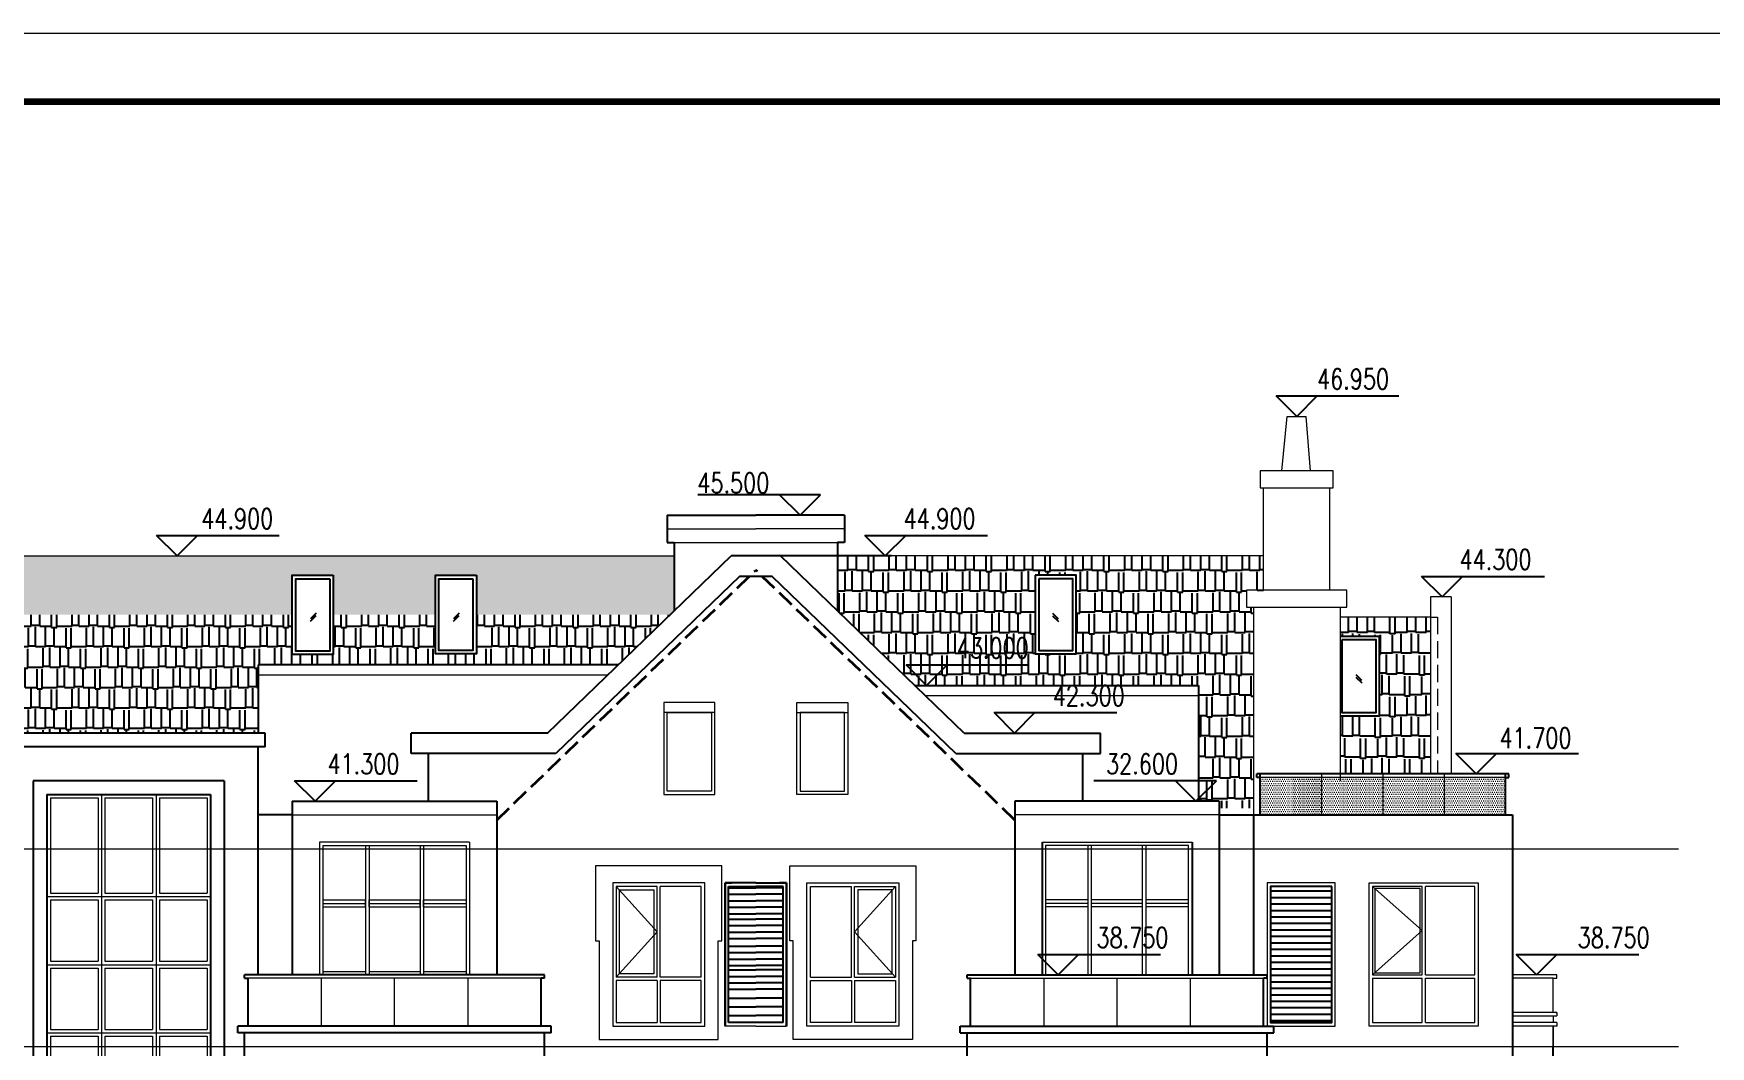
# Model space of a CAD drawing. Extents: x 1332633 to 1595679, y 264824 to 640777.
# Drawn here: x 1369535 to 1394138, y 311830 to 326700 of the extents above; entities that cross this region are included whole.
import ezdxf
from ezdxf.enums import TextEntityAlignment as Align

# ---------------------------------------------------------------- set-up
doc = ezdxf.new("R2010")
doc.units = 0
doc.header["$LTSCALE"] = 1000
doc.header["$MEASUREMENT"] = 0
doc.linetypes.add('DASH', pattern=[0.35, 0.25, -0.1])
doc.linetypes.add('DOTE', pattern=[2.42, 2, -0.2, 0.02, -0.2])
doc.layers.get('0').update_dxf_attribs({"linetype": 'CONTINUOUS'})
for name, color, linetype, lineweight in [('_公共_图框', 4, 'CONTINUOUS', 5), ('DOTE', 1, 'DOTE', 13), ('PUB_TEXT', 7, 'CONTINUOUS', 13), ('WALL', 2, 'CONTINUOUS', 35), ('WINDOW', 4, 'CONTINUOUS', 13), ('木头', 44, 'CONTINUOUS', 13)]:
    doc.layers.add(name, color=color, linetype=linetype, lineweight=lineweight)
for name, color, linetype in [('A-Ground(室外构件)', 31, 'CONTINUOUS'), ('A-Wall(建筑墙)', 255, 'CONTINUOUS'), ('A-WALL_建筑墙_', 255, 'CONTINUOUS'), ('A-WINDOW(建筑门窗)', 4, 'CONTINUOUS'), ('DIM_ELEV', 3, 'CONTINUOUS'), ('hatch', 251, 'CONTINUOUS')]:
    doc.layers.add(name, color=color, linetype=linetype)
doc.styles.add('_TCH_DIM', font='SIMPLEX', dxfattribs={"width": 0.8, "bigfont": 'HZTXT'})
doc.styles.add('图框文字', font='SIMKAI.TTF')
pattern_1 = [(0, (0, 0), (647.7, 304.8), [152.4, -127, 177.8, -76.2, 228.6, -101.6]), (0, (152.4, 12.7), (647.7, 304.8), [127, -482.6, 101.6, -152.4]), (0, (457.2, -19.05), (647.7, 304.8), [76.2, -787.4]), (90, (0, 0), (-215.9, 304.8), [292.1, -927.1]), (90, (152.4, 0), (-215.9, 304.8), [285.75, -933.45]), (90, (279.4, 0), (-215.9, 304.8), [266.7, -952.5]), (90, (457.2, -19.05), (-215.9, 304.8), [292.1, -927.1]), (90, (533.4, -19.05), (-215.9, 304.8), [292.1, -927.1]), (90, (762, 0), (-215.9, 304.8), [279.4, -939.8])]
pattern_2 = [(180, (2738264.6, 0), (-647.7, 304.8), [152.4, -127, 177.8, -76.2, 228.6, -101.6]), (180, (2738112.2, 12.7), (-647.7, 304.8), [127, -482.6, 101.6, -152.4]), (180, (2737807.4, -19.05), (-647.7, 304.8), [76.2, -787.4]), (90, (2738264.58, 0), (215.9, 304.8), [292.1, -927.1]), (90, (2738112.18, 0), (215.9, 304.8), [285.75, -933.45]), (90, (2737985.18, 0), (215.9, 304.8), [266.7, -952.5]), (90, (2737807.38, -19.05), (215.9, 304.8), [292.1, -927.1]), (90, (2737731.18, -19.05), (215.9, 304.8), [292.1, -927.1]), (90, (2737502.58, 0), (215.9, 304.8), [279.4, -939.8])]
pattern_3 = [(180, (5300314.894, 1632109.775), (-15.875, 31.75), [0, -31.75])]

# ---------------------------------------------------------------- blocks, each defined once
blk = doc.blocks.new('ADASD')
blk.add_line((0, 0), (0, 300))
at = {"layer": 'A-Wall(建筑墙)'}
blk.add_line((600, 2900), (600, 0), dxfattribs=at)
at = {"layer": 'A-WALL_建筑墙_'}
for p, q in [((0, 2450), (0, 2900)), ((0, 450), (0, 350)), ((0, 300), (0, 0))]:
    blk.add_line(p, q, dxfattribs=at)
at = {"layer": 'WINDOW', "color": 8}
for p, q in [((-50, 2450), (0, 2450)), ((-50, 2450), (-50, 2400)), ((601, 2400), (-50, 2400)), ((0, 2450), (601, 2450)), ((-36, 500), (-49, 500)), ((-49, 500), (0, 500)), ((-49, 500), (-49, 450)), ((0, 500), (601, 500)), ((-50, 350), (0, 350)), ((-50, 350), (-50, 300)), ((-50, 300), (0, 300)), ((601, 450), (-49, 450)), ((0, 350), (600, 350)), ((0, 300), (600, 300))]:
    blk.add_line(p, q, dxfattribs=at)
at = {"layer": 'WINDOW'}
for p, q in [((0, 1050), (0, 2400)), ((423, 500), (423, 2400)), ((0, 1050), (0, 1000)), ((0, 1000), (0, 500))]:
    blk.add_line(p, q, dxfattribs=at)
at = {"layer": '木头'}
for p, q in [((28, 2350), (395, 2350)), ((28, 2350), (28, 1050)), ((395, 2350), (395, 1050)), ((395, 1050), (28, 1050)), ((395, 1000), (28, 1000)), ((28, 1000), (28, 550)), ((395, 1000), (395, 550)), ((395, 550), (28, 550))]:
    blk.add_line(p, q, dxfattribs=at)
blk = doc.blocks.new('tk22')
at = {"layer": '_公共_图框'}
blk.add_lwpolyline([(-84000, 0), (0, 0), (0, 59400), (-84000, 59400)], close=True, dxfattribs=at)
at = {"layer": '_公共_图框', "const_width": 100}
blk.add_lwpolyline([(-81500, 1000), (-1000, 1000), (-1000, 58400), (-81500, 58400)], close=True, dxfattribs=at)
at = {"layer": '_公共_图框', "style": '图框文字'}
for tag, height, p in [('建设单位', 500, (-5000, 38300)), ('合作单位', 500, (-5054, 33683)), ('项目名称', 500, (-5000, 30300)), ('项目编号', 500, (-5000, 26300)), ('建筑', 350, (-2600, 5600)), ('方案深化', 350, (-2600, 4900)), ('1:100', 350, (-2600, 4200)), ('20090705', 350, (-2600, 3500)), ('图号', 350, (-2600, 2450))]:
    blk.add_attdef(tag, text='', height=height, dxfattribs=at).set_placement(p, align=Align.MIDDLE_CENTER)
blk = doc.blocks.new('sgf')
at = {"ltscale": 0.2}
for p, q in [((1365932, 315730), (1365932, 310030)), ((1368732, 315730), (1365932, 315730)), ((1368732, 315730), (1368732, 310030)), ((1369532, 315730), (1369532, 310030)), ((1372332, 315730), (1369532, 315730)), ((1372332, 315730), (1372332, 310030)), ((1366132, 315530), (1366132, 310030)), ((1368532, 315530), (1366132, 315530)), ((1368532, 315530), (1368532, 310030)), ((1369732, 315530), (1369732, 310030)), ((1369732, 315530), (1372132, 315530)), ((1372132, 315530), (1372132, 310030)), ((1368532, 310030), (1365632, 310030)), ((1365632, 310030), (1369132, 310030)), ((1372632, 310030), (1369132, 310030)), ((1369732, 310030), (1372632, 310030)), ((1369132, 309980), (1365632, 309980)), ((1369132, 309980), (1372632, 309980)), ((1365632, 309430), (1369132, 309430)), ((1365632, 309330), (1369132, 309330)), ((1372632, 309430), (1369132, 309430)), ((1372632, 309330), (1369132, 309330)), ((1365632, 308930), (1369132, 308930)), ((1372632, 308930), (1369132, 308930))]:
    blk.add_line(p, q, dxfattribs=at)
for p, q in [((1368532, 315530), (1366132, 315530)), ((1369732, 315530), (1372132, 315530)), ((1369132, 310030), (1366132, 310030)), ((1369132, 310030), (1372132, 310030))]:
    blk.add_line(p, q)
at = {"layer": 'WINDOW'}
for p, q in [((1366182, 315480), (1366182, 314080)), ((1366882, 315480), (1366182, 315480)), ((1366882, 315480), (1366882, 314080)), ((1366932, 315530), (1366932, 310030)), ((1366982, 315480), (1366982, 314080)), ((1367682, 315480), (1366982, 315480)), ((1367682, 315480), (1367682, 314080)), ((1367732, 315530), (1367732, 310030)), ((1367782, 315480), (1367782, 314080)), ((1368482, 315480), (1367782, 315480)), ((1368482, 315480), (1368482, 314080)), ((1369782, 315480), (1370482, 315480)), ((1369782, 315480), (1369782, 314080)), ((1370482, 315480), (1370482, 314080)), ((1370532, 315530), (1370532, 310030)), ((1370582, 315480), (1370582, 314080)), ((1370582, 315480), (1371282, 315480)), ((1371282, 315480), (1371282, 314080)), ((1371332, 315530), (1371332, 310030)), ((1371382, 315480), (1371382, 314080)), ((1371382, 315480), (1372082, 315480)), ((1372082, 315480), (1372082, 314080)), ((1368532, 314030), (1366132, 314030)), ((1368532, 314030), (1366132, 314030)), ((1366882, 314080), (1366182, 314080)), ((1366182, 313980), (1366182, 313080)), ((1366882, 313980), (1366182, 313980)), ((1366882, 313980), (1366882, 313080)), ((1367682, 314080), (1366982, 314080)), ((1366982, 313980), (1366982, 313080)), ((1367682, 313980), (1366982, 313980)), ((1367682, 313980), (1367682, 313080)), ((1368482, 314080), (1367782, 314080)), ((1368482, 313980), (1367782, 313980)), ((1367782, 313980), (1367782, 313080)), ((1368482, 313980), (1368482, 313080)), ((1369732, 314030), (1372132, 314030)), ((1369732, 314030), (1372132, 314030)), ((1369782, 314080), (1370482, 314080)), ((1369782, 313980), (1370482, 313980)), ((1369782, 313980), (1369782, 313080)), ((1370482, 313980), (1370482, 313080)), ((1370582, 314080), (1371282, 314080)), ((1370582, 313980), (1370582, 313080)), ((1370582, 313980), (1371282, 313980)), ((1371282, 313980), (1371282, 313080)), ((1371382, 314080), (1372082, 314080)), ((1371382, 313980), (1372082, 313980)), ((1371382, 313980), (1371382, 313080)), ((1372082, 313980), (1372082, 313080)), ((1368532, 313030), (1366132, 313030)), ((1366882, 313080), (1366182, 313080)), ((1366182, 312980), (1366182, 312080)), ((1366882, 312980), (1366182, 312980)), ((1366882, 312980), (1366882, 312080)), ((1367682, 313080), (1366982, 313080)), ((1367682, 312980), (1366982, 312980)), ((1366982, 312980), (1366982, 312080)), ((1367682, 312980), (1367682, 312080)), ((1368482, 313080), (1367782, 313080)), ((1368482, 312980), (1367782, 312980)), ((1367782, 312980), (1367782, 312080)), ((1368482, 312980), (1368482, 312080)), ((1369732, 313030), (1372132, 313030)), ((1369782, 313080), (1370482, 313080)), ((1369782, 312980), (1370482, 312980)), ((1369782, 312980), (1369782, 312080)), ((1370482, 312980), (1370482, 312080)), ((1370582, 313080), (1371282, 313080)), ((1370582, 312980), (1370582, 312080)), ((1370582, 312980), (1371282, 312980)), ((1371282, 312980), (1371282, 312080)), ((1371382, 313080), (1372082, 313080)), ((1371382, 312980), (1371382, 312080)), ((1371382, 312980), (1372082, 312980)), ((1372082, 312980), (1372082, 312080)), ((1368532, 312030), (1366132, 312030)), ((1366882, 312080), (1366182, 312080)), ((1366882, 311980), (1366182, 311980)), ((1366182, 311980), (1366182, 311080)), ((1366882, 311980), (1366882, 311080)), ((1367682, 312080), (1366982, 312080)), ((1366982, 311980), (1366982, 311080)), ((1367682, 311980), (1366982, 311980)), ((1367682, 311980), (1367682, 311080)), ((1368482, 312080), (1367782, 312080)), ((1368482, 311980), (1367782, 311980)), ((1367782, 311980), (1367782, 311080)), ((1368482, 311980), (1368482, 311080)), ((1369732, 312030), (1372132, 312030)), ((1369782, 312080), (1370482, 312080)), ((1369782, 311980), (1370482, 311980)), ((1369782, 311980), (1369782, 311080)), ((1370482, 311980), (1370482, 311080)), ((1370582, 312080), (1371282, 312080)), ((1370582, 311980), (1370582, 311080)), ((1370582, 311980), (1371282, 311980)), ((1371282, 311980), (1371282, 311080)), ((1371382, 312080), (1372082, 312080)), ((1371382, 311980), (1371382, 311080)), ((1371382, 311980), (1372082, 311980)), ((1372082, 311980), (1372082, 311080)), ((1368532, 311030), (1366132, 311030)), ((1366932, 311030), (1366170, 310030)), ((1366882, 311080), (1366182, 311080)), ((1367682, 311080), (1366982, 311080)), ((1368482, 311080), (1367782, 311080)), ((1369732, 311030), (1372132, 311030)), ((1369782, 311080), (1370482, 311080)), ((1370582, 311080), (1371282, 311080)), ((1371332, 311030), (1372094, 310030)), ((1371382, 311080), (1372082, 311080)), ((1366882, 310980), (1366182, 310980)), ((1366182, 310980), (1366182, 310031)), ((1366882, 310980), (1366882, 310031)), ((1367682, 310980), (1366982, 310980)), ((1366982, 310980), (1366982, 310031)), ((1367682, 310980), (1367682, 310031)), ((1368482, 310980), (1367782, 310980)), ((1367782, 310980), (1367782, 310031)), ((1368482, 310980), (1368482, 310031)), ((1369782, 310980), (1369782, 310031)), ((1369782, 310980), (1370482, 310980)), ((1370482, 310980), (1370482, 310031)), ((1370582, 310980), (1370582, 310031)), ((1370582, 310980), (1371282, 310980)), ((1371282, 310980), (1371282, 310031)), ((1371382, 310980), (1371382, 310031)), ((1371382, 310980), (1372082, 310980)), ((1372082, 310980), (1372082, 310031)), ((1366882, 310031), (1366182, 310031)), ((1367682, 310031), (1366982, 310031)), ((1368482, 310031), (1367782, 310031)), ((1369782, 310031), (1370482, 310031)), ((1370582, 310031), (1371282, 310031)), ((1371382, 310031), (1372082, 310031)), ((1367395, 309670), (1367290, 309592)), ((1367398, 309619), (1367293, 309523)), ((1370867, 309619), (1370972, 309523)), ((1370870, 309670), (1370975, 309592))]:
    blk.add_line(p, q, dxfattribs=at)
at = {"layer": '木头'}
for p, q in [((1369282, 310980), (1368982, 310980)), ((1368982, 310930), (1368982, 310980)), ((1368982, 310980), (1369282, 310980)), ((1368982, 310930), (1368982, 310980)), ((1369282, 310930), (1368982, 310930)), ((1368982, 310930), (1369282, 310930)), ((1369032, 310030), (1369032, 310930)), ((1369032, 310030), (1369032, 310930)), ((1369232, 310030), (1369232, 310930)), ((1369232, 310030), (1369232, 310930)), ((1369282, 310930), (1369282, 310980)), ((1369282, 310930), (1369282, 310980)), ((1366282, 309979), (1366282, 309430)), ((1367032, 309979), (1367032, 309430)), ((1367782, 309979), (1367782, 309430)), ((1368532, 309979), (1368532, 309430)), ((1369732, 309979), (1369732, 309430)), ((1370482, 309979), (1370482, 309430)), ((1371232, 309979), (1371232, 309430)), ((1371982, 309979), (1371982, 309430))]:
    blk.add_line(p, q, dxfattribs=at)
at = {"layer": '木头', "linetype": 'DASH'}
for p, q in [((1369032, 309980), (1369032, 309430)), ((1369032, 308930), (1369032, 309980)), ((1369232, 308930), (1369232, 309980)), ((1369232, 309980), (1369232, 309430))]:
    blk.add_line(p, q, dxfattribs=at)

msp = doc.modelspace()

# ---------------------------------------------------------------- hatches: boundary and pattern name
at = {"layer": 'hatch', "ltscale": 0.2}
h = msp.add_hatch(dxfattribs=at)
h.set_pattern_fill('AR-RSHKE', color=256, scale=25, style=0)
h.paths.add_polyline_path([(1373332, 318747), (1373932, 318747), (1373932, 318167), (1375432, 318167), (1375432, 318747), (1376032, 318747), (1376032, 318167), (1378876, 318167), (1378932, 318221), (1378932, 319030), (1369132, 319030), (1359332, 319030), (1359332, 318221), (1359388, 318167), (1362232, 318167), (1362232, 318747), (1362832, 318747), (1362832, 318167), (1364332, 318167), (1364332, 318747), (1364932, 318747), (1364932, 318167), (1373332, 318167)])
h = msp.add_hatch(dxfattribs=at)
h.set_pattern_fill('AR-RSHKE', color=256, scale=100, style=0)
h.set_pattern_definition(pattern_1)
h.paths.add_polyline_path([(1384232, 318747), (1384832, 318747), (1384832, 318167), (1387432, 318167), (1387432, 318279), (1387333, 318279), (1387333, 318529), (1387582, 318529), (1387582, 319030), (1381332, 319030), (1381332, 318221), (1381388, 318167), (1384232, 318167)])
h = msp.add_hatch(dxfattribs=at)
h.set_pattern_fill('AR-RSHKE', color=256, scale=25, style=0)
h.paths.add_polyline_path([(1378876, 318167), (1378517, 318167), (1378517, 317819)])
h.paths.add_polyline_path([(1378517, 318167), (1376032, 318167), (1376032, 317594), (1375432, 317594), (1375432, 318167), (1373932, 318167), (1373932, 317584), (1373332, 317584), (1373332, 318167), (1370364, 318167), (1370364, 316430), (1372832, 316430), (1372832, 317430), (1378113, 317430), (1378517, 317819)])
h.paths.add_polyline_path([(1370364, 318167), (1369132, 318167), (1369132, 316430), (1370364, 316430)])
h.paths.add_polyline_path([(1369132, 318167), (1367900, 318167), (1367900, 316430), (1369132, 316430)])
h.paths.add_polyline_path([(1367729, 316755), (1368987, 316755), (1368987, 317201), (1367729, 317201)], flags=9)
h = msp.add_hatch(dxfattribs=at)
h.set_pattern_fill('AR-RSHKE', color=256, scale=100, style=0)
h.set_pattern_definition(pattern_1)
h.paths.add_polyline_path([(1387432, 318167), (1384832, 318167), (1384832, 317594), (1384232, 317594), (1384232, 318167), (1381388, 318167), (1382264, 317321), (1387432, 317321)])
h = msp.add_hatch(dxfattribs=at)
h.set_pattern_fill('AR-RSHKE', color=256, scale=100, style=0)
h.set_pattern_definition(pattern_2)
h.paths.add_polyline_path([(1389282, 317847), (1388704, 317847), (1388704, 318130), (1390032, 318130), (1390032, 317321), (1389282, 317321)])
h = msp.add_hatch(dxfattribs=at)
h.set_pattern_fill('AR-RSHKE', color=256, scale=100, style=0)
h.set_pattern_definition(pattern_1)
h.paths.add_polyline_path([(1387432, 317321), (1382264, 317321), (1382462, 317130), (1386629, 317130), (1386629, 315430), (1386932, 315430), (1386932, 315330), (1387432, 315330), (1387432, 315730)])
h = msp.add_hatch(dxfattribs=at)
h.set_pattern_fill('AR-RSHKE', color=256, scale=100, style=0)
h.set_pattern_definition(pattern_2)
h.paths.add_polyline_path([(1390032, 315830), (1388704, 315830), (1388704, 316684), (1389282, 316684), (1389282, 317321), (1390032, 317321)])
at = {"layer": 'hatch'}
h = msp.add_hatch(dxfattribs=at)
h.set_pattern_fill('LINE', color=256, scale=100, angle=360, style=0)
h.set_pattern_definition([(180, (4258908.38, 2386277.56), (2e-10, 95.25), [])])
h.paths.add_polyline_path([(1387682, 314180), (1388582, 314180), (1388582, 312180), (1387682, 312180)])
at = {"layer": 'WINDOW'}
h = msp.add_hatch(dxfattribs=at)
h.set_pattern_fill('DOTS,_O', color=256, scale=20)
h.set_pattern_definition(pattern_3)
h.paths.add_polyline_path([(1387532, 315780), (1388013, 315780), (1388013, 315230), (1387532, 315230)])
h = msp.add_hatch(dxfattribs=at)
h.set_pattern_fill('DOTS,_O', color=256, scale=20)
h.set_pattern_definition(pattern_3)
h.paths.add_polyline_path([(1388013, 315780), (1388432, 315780), (1388432, 315230), (1388013, 315230)])
h = msp.add_hatch(dxfattribs=at)
h.set_pattern_fill('DOTS,_O', color=256, scale=20)
h.set_pattern_definition(pattern_3)
h.paths.add_polyline_path([(1388432, 315780), (1389332, 315780), (1389332, 315230), (1388432, 315230)])
h = msp.add_hatch(dxfattribs=at)
h.set_pattern_fill('DOTS,_O', color=256, scale=20)
h.set_pattern_definition(pattern_3)
h.paths.add_polyline_path([(1389332, 315780), (1390232, 315780), (1390232, 315230), (1389332, 315230)])
h = msp.add_hatch(dxfattribs=at)
h.set_pattern_fill('DOTS,_O', color=256, scale=20)
h.set_pattern_definition(pattern_3)
h.paths.add_polyline_path([(1390232, 315780), (1391132, 315780), (1391132, 315230), (1390232, 315230)])

# ---------------------------------------------------------------- linework, layer by layer
for p, q in [((1380495, 319030), (1379770, 319030)), ((1379891, 318730), (1377199, 316130)), ((1380374, 318730), (1379891, 318730)), ((1375074, 316130), (1375074, 316430)), ((1385191, 316130), (1385191, 316430)), ((1388733, 315830), (1387482, 315830)), ((1387482, 315780), (1387482, 315830)), ((1387532, 315780), (1387482, 315780)), ((1387532, 315230), (1387532, 315830)), ((1390732, 315830), (1388534, 315830)), ((1391182, 315830), (1390732, 315830)), ((1391132, 315230), (1391132, 315830)), ((1391132, 315780), (1391182, 315780)), ((1391182, 315780), (1391182, 315830)), ((1373332, 315430), (1373332, 312880)), ((1376332, 315430), (1376332, 312880)), ((1386932, 315430), (1383932, 315430)), ((1383932, 315430), (1383932, 312880)), ((1386932, 315430), (1386932, 312880)), ((1387432, 315230), (1387432, 312880)), ((1384332, 314830), (1384332, 312880)), ((1386532, 314830), (1386532, 312880)), ((1377032, 312880), (1372632, 312880)), ((1372632, 312830), (1372682, 312830)), ((1377032, 312830), (1376982, 312830)), ((1383232, 312880), (1387632, 312880)), ((1383232, 312830), (1383282, 312830)), ((1387632, 312830), (1387582, 312830)), ((1377132, 312130), (1372532, 312130)), ((1377132, 312030), (1372532, 312030)), ((1383132, 312130), (1387732, 312130)), ((1383132, 312030), (1387732, 312030))]:
    msp.add_line(p, q)
at = {"ltscale": 0.2}
for p, q in [((1372932, 316230), (1372932, 316430)), ((1372932, 316230), (1369132, 316230)), ((1372832, 312880), (1372832, 316230))]:
    msp.add_line(p, q, dxfattribs=at)
at = {"layer": 'A-Ground(室外构件)'}
for p, q in [((1379682, 312130), (1379682, 314230)), ((1380132, 314230), (1379682, 314230)), ((1379682, 312130), (1379682, 314230)), ((1379682, 314230), (1379782, 314230)), ((1379682, 314230), (1379682, 312130)), ((1380132, 314230), (1379782, 314230)), ((1380132, 314230), (1380582, 314230)), ((1380132, 314230), (1380482, 314230)), ((1380582, 314230), (1380482, 314230)), ((1380582, 312130), (1380582, 314230)), ((1380582, 312130), (1380582, 314230)), ((1380582, 314230), (1380582, 312130))]:
    msp.add_line(p, q, dxfattribs=at)
at = {"layer": 'A-Wall(建筑墙)'}
for p, q in [((1372832, 317430), (1372832, 316430)), ((1378113, 317430), (1372832, 317430)), ((1382462, 317130), (1386629, 317130)), ((1386629, 317130), (1386629, 315430)), ((1373332, 315230), (1372832, 315230)), ((1386932, 315230), (1387432, 315230)), ((1391232, 315230), (1391232, 311830)), ((1372632, 312830), (1372632, 312880)), ((1372682, 312130), (1372682, 312830)), ((1376982, 312130), (1376982, 312830)), ((1377032, 312830), (1377032, 312880)), ((1383232, 312830), (1383232, 312880)), ((1383282, 312130), (1383282, 312830)), ((1387582, 312130), (1387582, 312830)), ((1387632, 312830), (1387632, 312880)), ((1372532, 312030), (1372532, 312130)), ((1372632, 308930), (1372632, 312030)), ((1377032, 297330), (1377032, 312030)), ((1377132, 312030), (1377132, 312130)), ((1383132, 312030), (1383132, 312130)), ((1383232, 308930), (1383232, 312030)), ((1387632, 308930), (1387632, 312030)), ((1387732, 312030), (1387732, 312130))]:
    msp.add_line(p, q, dxfattribs=at)
at = {"layer": 'A-WALL_建筑墙_'}
for p, q in [((1378832, 319630), (1380132, 319630)), ((1378832, 319630), (1378832, 319230)), ((1381432, 319630), (1380132, 319630)), ((1381432, 319630), (1381432, 319230)), ((1378832, 319230), (1378932, 319230)), ((1378932, 319230), (1378932, 318221)), ((1381332, 319230), (1381332, 318221)), ((1381432, 319230), (1381332, 319230)), ((1377077, 316430), (1379770, 319030)), ((1383187, 316430), (1380495, 319030)), ((1383066, 316130), (1380374, 318730)), ((1372932, 316430), (1369132, 316430)), ((1377077, 316430), (1375074, 316430)), ((1383187, 316430), (1385191, 316430)), ((1377199, 316130), (1375074, 316130)), ((1375332, 315430), (1375332, 316130)), ((1383066, 316130), (1385191, 316130)), ((1384932, 315430), (1384932, 316130)), ((1373332, 315430), (1373332, 312880)), ((1373332, 315430), (1376332, 315430)), ((1376332, 315430), (1376332, 312880)), ((1387432, 315230), (1391232, 315230)), ((1387432, 315230), (1391232, 315230)), ((1372532, 312030), (1372532, 312130)), ((1372532, 312030), (1372532, 312130)), ((1372632, 312030), (1372532, 312030)), ((1372632, 312030), (1372532, 312030))]:
    msp.add_line(p, q, dxfattribs=at)
at = {"layer": 'A-WINDOW(建筑门窗)'}
for p, q in [((1373677, 318152), (1373594, 318067)), ((1373680, 318192), (1373597, 318108)), ((1375777, 318152), (1375694, 318067)), ((1375780, 318192), (1375697, 318108)), ((1384484, 318192), (1384568, 318108)), ((1384487, 318152), (1384571, 318067)), ((1388934, 317292), (1389018, 317208)), ((1388937, 317252), (1389021, 317167))]:
    msp.add_line(p, q, dxfattribs=at)
for points in [[(1373932, 318747), (1373932, 317584), (1373332, 317584), (1373332, 318747)], [(1373882, 318697), (1373882, 317634), (1373382, 317634), (1373382, 318697)], [(1376032, 318747), (1376032, 317594), (1375432, 317594), (1375432, 318747)], [(1375982, 318697), (1375982, 317644), (1375482, 317644), (1375482, 318697)], [(1384232, 318747), (1384232, 317594), (1384832, 317594), (1384832, 318747)], [(1384282, 318697), (1384282, 317644), (1384782, 317644), (1384782, 318697)], [(1388732, 317797), (1388732, 316734), (1389232, 316734), (1389232, 317797)], [(1388732, 317797), (1388732, 316734), (1389232, 316734), (1389232, 317797)]]:
    msp.add_lwpolyline(points, close=True, dxfattribs=at)
msp.add_lwpolyline([(1388704, 316684), (1389282, 316684), (1389282, 317847), (1388704, 317847)], dxfattribs=at)
msp.add_lwpolyline([(1388704, 316684), (1389282, 316684), (1389282, 317847), (1388704, 317847)], dxfattribs=at)
at = {"layer": 'DIM_ELEV'}
for p, q in [((1388068, 321080), (1387768, 321380)), ((1387768, 321380), (1389568, 321380)), ((1388068, 321080), (1388368, 321380)), ((1381082, 319930), (1379282, 319930)), ((1380782, 319630), (1380482, 319930)), ((1380782, 319630), (1381082, 319930)), ((1371641, 319030), (1371341, 319330)), ((1371341, 319330), (1373141, 319330)), ((1371641, 319030), (1371941, 319330)), ((1382031, 319030), (1381731, 319330)), ((1381731, 319330), (1383531, 319330)), ((1382031, 319030), (1382331, 319330)), ((1382121, 319030), (1380154, 319030)), ((1390201, 318430), (1389901, 318730)), ((1389901, 318730), (1391701, 318730)), ((1390201, 318430), (1390501, 318730)), ((1382638, 317130), (1382338, 317430)), ((1382338, 317430), (1384138, 317430)), ((1382638, 317130), (1382938, 317430)), ((1383928, 316430), (1383628, 316730)), ((1383628, 316730), (1385428, 316730)), ((1383928, 316430), (1384228, 316730)), ((1390700, 315830), (1390400, 316130)), ((1390400, 316130), (1392200, 316130)), ((1390700, 315830), (1391000, 316130)), ((1373665, 315430), (1373365, 315730)), ((1373365, 315730), (1375165, 315730)), ((1373665, 315430), (1373965, 315730)), ((1386889, 315730), (1385089, 315730)), ((1386589, 315430), (1386289, 315730)), ((1386589, 315430), (1386889, 315730)), ((1384568, 312880), (1384268, 313180)), ((1384268, 313180), (1386068, 313180)), ((1384568, 312880), (1384868, 313180)), ((1391586, 312880, 0), (1391286, 313180, 0)), ((1391286, 313180, 0), (1393086, 313180, 0)), ((1391586, 312880, 0), (1391886, 313180, 0))]:
    msp.add_line(p, q, dxfattribs=at)
at = {"layer": 'DOTE', "linetype": 'ByBlock', "ltscale": 30}
for p, q in [((1342516, 314730), (1393667, 314730)), ((1342516, 311830), (1393667, 311830))]:
    msp.add_line(p, q, dxfattribs=at)
at = {"layer": 'hatch'}
for p, q in [((1379732, 314180), (1380132, 314180)), ((1379732, 312180), (1379732, 314180)), ((1379732, 314160), (1380132, 314160)), ((1379732, 314065), (1380132, 314065)), ((1379732, 313970), (1380132, 313970)), ((1380532, 314180), (1380132, 314180)), ((1380532, 314160), (1380132, 314160)), ((1380532, 314065), (1380132, 314065)), ((1380532, 313970), (1380132, 313970)), ((1380532, 312180), (1380532, 314180)), ((1379732, 313874), (1380132, 313874)), ((1379732, 313779), (1380132, 313779)), ((1379732, 313700), (1380132, 313700)), ((1380532, 313874), (1380132, 313874)), ((1380532, 313779), (1380132, 313779)), ((1380532, 313700), (1380132, 313700)), ((1379732, 313605), (1380132, 313605)), ((1379732, 313510), (1380132, 313510)), ((1380532, 313605), (1380132, 313605)), ((1380532, 313510), (1380132, 313510)), ((1379732, 313415), (1380132, 313415)), ((1379732, 313303), (1380132, 313303)), ((1379732, 313208), (1380132, 313208)), ((1380532, 313415), (1380132, 313415)), ((1380532, 313303), (1380132, 313303)), ((1380532, 313208), (1380132, 313208)), ((1379732, 313112), (1380132, 313112)), ((1379732, 313017), (1380132, 313017)), ((1379732, 312955), (1380132, 312955)), ((1380532, 313112), (1380132, 313112)), ((1380532, 313017), (1380132, 313017)), ((1380532, 312955), (1380132, 312955)), ((1379732, 312859), (1380132, 312859)), ((1379732, 312764), (1380132, 312764)), ((1380532, 312859), (1380132, 312859)), ((1380532, 312764), (1380132, 312764)), ((1379732, 312669), (1380132, 312669)), ((1379732, 312541), (1380132, 312541)), ((1380532, 312669), (1380132, 312669)), ((1380532, 312541), (1380132, 312541)), ((1379732, 312413), (1380132, 312413)), ((1379732, 312284), (1380132, 312284)), ((1380532, 312413), (1380132, 312413)), ((1380532, 312284), (1380132, 312284)), ((1380532, 312180), (1379732, 312180))]:
    msp.add_line(p, q, dxfattribs=at)
msp.add_lwpolyline([(1388582, 314180), (1387682, 314180), (1387682, 312180), (1388582, 312180)], close=True, dxfattribs=at)
at = {"layer": 'WALL', "linetype": 'DASH'}
for p in [(1376332, 315154), (1383932, 315154)]:
    msp.add_line(p, (1380132, 318823), dxfattribs=at)
at = {"layer": 'WINDOW', "color": 8}
for p, q in [((1379532, 316730), (1378783, 316730)), ((1380732, 316730), (1381482, 316730))]:
    msp.add_line(p, q, dxfattribs=at)
at = {"layer": 'WINDOW'}
for p, q in [((1373732, 314830), (1373732, 312880)), ((1375932, 314830), (1373732, 314830)), ((1375932, 314830), (1375932, 312880)), ((1384332, 314830), (1386532, 314830))]:
    msp.add_line(p, q, dxfattribs=at)
at = {"layer": 'WINDOW', "color": 8}
for points in [[(1378783, 315530), (1379532, 315530), (1379532, 316880), (1378783, 316880)], [(1381482, 315530), (1380732, 315530), (1380732, 316880), (1381482, 316880)]]:
    msp.add_lwpolyline(points, close=True, dxfattribs=at)
at = {"layer": 'WINDOW'}
for points in [[(1378833, 316730), (1379483, 316730), (1379483, 315579), (1378833, 315579)], [(1381432, 316730), (1380782, 316730), (1380782, 315579), (1381432, 315579)], [(1378032, 312130), (1379382, 312130), (1379382, 314230), (1378032, 314230)], [(1382232, 312130), (1380882, 312130), (1380882, 314230), (1382232, 314230)], [(1389132, 314230), (1390732, 314230), (1390732, 312130), (1389132, 312130)]]:
    msp.add_lwpolyline(points, close=True, dxfattribs=at)
for points in [[(1377832, 313380), (1377832, 311930), (1379582, 311930), (1379582, 313380), (1379632, 313380), (1379632, 314480), (1377782, 314480), (1377782, 313380), (1377832, 313380)], [(1382432, 313380), (1382432, 311930), (1380682, 311930), (1380682, 313380), (1380632, 313380), (1380632, 314480), (1382482, 314480), (1382482, 313380), (1382432, 313380)]]:
    msp.add_lwpolyline(points, dxfattribs=at)
at = {"layer": '木头'}
for p, q in [((1387848, 320280), (1387929, 321080)), ((1387929, 321080), (1388207, 321080)), ((1388271, 320280), (1388207, 321080)), ((1387582, 318529), (1387582, 320030)), ((1388554, 318529), (1388554, 320030)), ((1378832, 319430), (1380132, 319430)), ((1381432, 319430), (1380132, 319430)), ((1378932, 319230), (1381332, 319230)), ((1369132, 319030), (1378932, 319030)), ((1387582, 319030), (1381332, 319030)), ((1390332, 318430), (1390032, 318430)), ((1390032, 318430), (1390032, 315830)), ((1390332, 318430), (1390332, 315830)), ((1387432, 318279), (1387432, 315230)), ((1388704, 318279), (1388704, 315730)), ((1390032, 318130), (1388704, 318130)), ((1377958, 317280), (1372832, 317280)), ((1382618, 316980), (1386629, 316980)), ((1391132, 315780), (1387532, 315780)), ((1388432, 315830), (1388432, 315230)), ((1389332, 315830), (1389332, 315230)), ((1390232, 315830), (1390232, 315230)), ((1373332, 315230), (1376332, 315230)), ((1386929, 315230), (1383929, 315230)), ((1374407, 314780), (1374407, 312880)), ((1374457, 314780), (1374457, 312880)), ((1375207, 314780), (1375207, 312880)), ((1375257, 314780), (1375257, 312880)), ((1385007, 312880), (1385007, 314780)), ((1385057, 312880), (1385057, 314780)), ((1385807, 312880), (1385807, 314780)), ((1385857, 312880), (1385857, 314780)), ((1373782, 313980), (1374407, 313980)), ((1374407, 313880), (1374407, 313980)), ((1374457, 313980), (1375207, 313980)), ((1374457, 313880), (1374457, 313980)), ((1375207, 313880), (1375207, 313980)), ((1375257, 313980), (1375882, 313980)), ((1375257, 313880), (1375257, 313980)), ((1378082, 314180), (1378685, 313513)), ((1378685, 312847), (1378685, 314180)), ((1378730, 312847), (1378730, 314180)), ((1381535, 312847), (1381535, 314180)), ((1381580, 312847), (1381580, 314180)), ((1382182, 314180), (1381580, 313513)), ((1385007, 313980), (1384382, 313980)), ((1385007, 313880), (1385007, 313980)), ((1385807, 313980), (1385057, 313980)), ((1385057, 313880), (1385057, 313980)), ((1385807, 313880), (1385807, 313980)), ((1386482, 313980), (1385857, 313980)), ((1385857, 313880), (1385857, 313980)), ((1389182, 314180), (1389907, 313530)), ((1389907, 312880), (1389907, 314180)), ((1389957, 312880), (1389957, 314180)), ((1373782, 313930), (1374407, 313930)), ((1373782, 313880), (1374407, 313880)), ((1374457, 313930), (1375207, 313930)), ((1374457, 313880), (1375207, 313880)), ((1375257, 313930), (1375882, 313930)), ((1375257, 313880), (1375882, 313880)), ((1385007, 313930), (1384382, 313930)), ((1385007, 313880), (1384382, 313880)), ((1385807, 313930), (1385057, 313930)), ((1385807, 313880), (1385057, 313880)), ((1386482, 313930), (1385857, 313930)), ((1386482, 313880), (1385857, 313880)), ((1378685, 313513), (1378082, 312847)), ((1381580, 313513), (1382182, 312847)), ((1389907, 313530), (1389182, 312880)), ((1376982, 312830), (1372682, 312830)), ((1373757, 312830), (1373757, 312130)), ((1373782, 312930), (1374407, 312930)), ((1374457, 312930), (1375207, 312930)), ((1374832, 312130), (1374832, 312830)), ((1375257, 312930), (1375882, 312930)), ((1375907, 312830), (1375907, 312130)), ((1378685, 312847), (1378082, 312847)), ((1378685, 312797), (1378082, 312797)), ((1378685, 312797), (1378685, 312180)), ((1379332, 312847), (1378730, 312847)), ((1379332, 312797), (1378730, 312797)), ((1378730, 312797), (1378730, 312180)), ((1380932, 312847), (1381535, 312847)), ((1380932, 312797), (1381535, 312797)), ((1381535, 312797), (1381535, 312180)), ((1381580, 312847), (1382182, 312847)), ((1381580, 312797), (1382182, 312797)), ((1381580, 312797), (1381580, 312180)), ((1383282, 312830), (1387582, 312830)), ((1384357, 312830), (1384357, 312130)), ((1385432, 312130), (1385432, 312830)), ((1386507, 312830), (1386507, 312130)), ((1389182, 312880), (1389907, 312880)), ((1389182, 312830), (1389907, 312830)), ((1389907, 312180), (1389907, 312830)), ((1389957, 312880), (1390682, 312880)), ((1389957, 312180), (1389957, 312830)), ((1389957, 312830), (1390682, 312830)), ((1391882, 312880), (1391232, 312880)), ((1391832, 312830), (1391232, 312830)), ((1391832, 312830), (1391882, 312830)), ((1391832, 312330), (1391832, 312830, 0)), ((1391882, 312830), (1391882, 312880)), ((1391832, 312330), (1391232, 312330)), ((1391232, 312280), (1391882, 312280)), ((1391882, 312330), (1391832, 312330)), ((1391832, 312280), (1391832, 312180)), ((1391868, 312330), (1391882, 312330)), ((1391882, 312330), (1391882, 312280)), ((1391832, 312180), (1391232, 312180)), ((1391832, 312130), (1391232, 312130)), ((1391882, 312180), (1391832, 312180)), ((1391882, 312130), (1391832, 312130)), ((1391832, 311830), (1391832, 312130)), ((1391832, 312130), (1391832, 311830)), ((1391882, 312180), (1391882, 312130))]:
    msp.add_line(p, q, dxfattribs=at)
at = {"layer": '木头', "linetype": 'DASH'}
for p, q in [((1390032, 318130), (1390132, 318130)), ((1390132, 318130), (1390132, 315830))]:
    msp.add_line(p, q, dxfattribs=at)
at = {"layer": '木头'}
for points in [[(1388604, 320280), (1387532, 320280), (1387532, 320030), (1388604, 320030)], [(1388803, 318529), (1387333, 318529), (1387333, 318279), (1388803, 318279)], [(1388632, 314230), (1387632, 314230), (1387632, 312130), (1388632, 312130)], [(1378132, 314130), (1378635, 314130), (1378635, 312897), (1378132, 312897)], [(1382132, 314130), (1381630, 314130), (1381630, 312897), (1382132, 312897)], [(1389877, 314150), (1389212, 314150), (1389212, 312910), (1389877, 312910)]]:
    msp.add_lwpolyline(points, close=True, dxfattribs=at)
for points in [[(1373782, 312880), (1373782, 314780), (1375882, 314780), (1375882, 312880)], [(1385007, 314780), (1384382, 314780), (1384382, 312880)], [(1386482, 312880), (1386482, 314780), (1384382, 314780), (1384382, 312880)], [(1386482, 312880), (1386482, 314780), (1385857, 314780)], [(1378685, 314180), (1378082, 314180), (1378082, 312847)], [(1379332, 312847), (1379332, 314180), (1378730, 314180)], [(1380932, 312847), (1380932, 314180), (1381535, 314180)], [(1381580, 314180), (1382182, 314180), (1382182, 312847)], [(1389907, 314180), (1389182, 314180), (1389182, 312880)], [(1390682, 312880), (1390682, 314180), (1389957, 314180)], [(1378082, 312797), (1378082, 312180), (1378685, 312180)], [(1378730, 312180), (1379332, 312180), (1379332, 312797)], [(1381535, 312180), (1380932, 312180), (1380932, 312797)], [(1382182, 312797), (1382182, 312180), (1381580, 312180)], [(1389182, 312830), (1389182, 312180), (1389907, 312180)], [(1389957, 312180), (1390682, 312180), (1390682, 312830)]]:
    msp.add_lwpolyline(points, dxfattribs=at)
at = {"layer": '木头', "elevation": 0}
for points in [[(1380132, 312130), (1379682, 312130), (1379682, 314230), (1380132, 314230)], [(1380132, 312130), (1380582, 312130), (1380582, 314230), (1380132, 314230)]]:
    msp.add_lwpolyline(points, dxfattribs=at)

# ---------------------------------------------------------------- block references
msp.add_blockref('sgf', (0, 0))
at = {"layer": 'hatch'}
msp.add_blockref('tk22', (1416633, 267300), dxfattribs=at)
at = {"layer": '木头', "xscale": -1}
msp.add_blockref('ADASD', (1391832, 308930), dxfattribs=at)

# ---------------------------------------------------------------- texts
at = {"layer": 'PUB_TEXT', "style": '_TCH_DIM', "width": 0.752941}
for s, p in [('46.950', (1388367, 321480)), ('45.500', (1379274, 319955)), ('44.900', (1371996, 319430)), ('44.900', (1382300, 319430)), ('44.300', (1390457, 318830)), ('43.000', (1383081, 317530)), ('42.300', (1384490, 316830)), ('41.700', (1391043, 316210)), ('41.300', (1373848, 315830)), ('32.600', (1385271, 315830)), ('38.750', (1385130, 313280)), ('38.750', (1392190, 313280, 0))]:
    msp.add_text(s, height=297.5, dxfattribs=at).set_placement(p)

doc.saveas('drawing.dxf')
